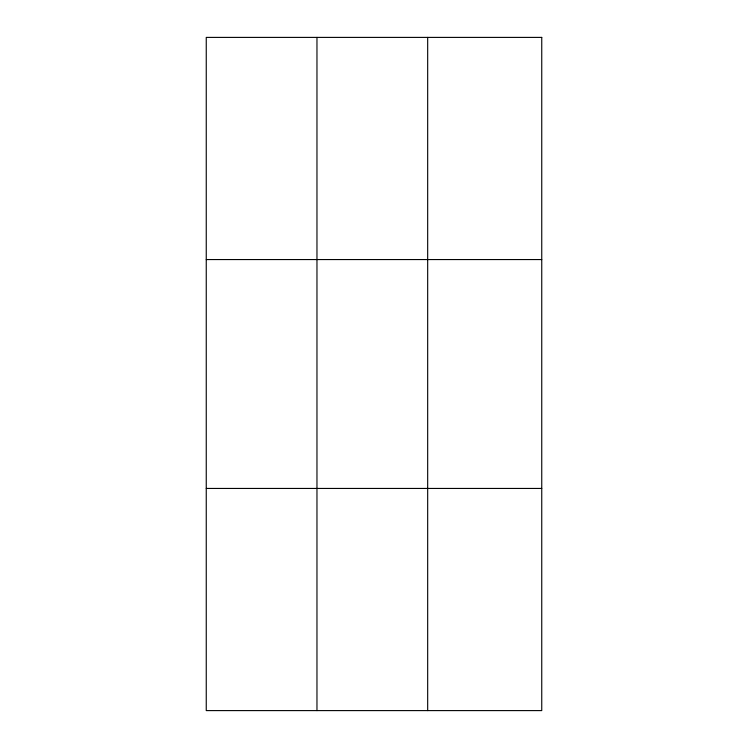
<?xml version="1.0" encoding="UTF-8"?>
<svg xmlns="http://www.w3.org/2000/svg" width="748" height="748" viewBox="0 0 748 748"><rect width="100%" height="100%" fill="white"/><g stroke="black" fill="none" stroke-linecap="round" stroke-linejoin="round"><path stroke-width="1.12" d="M316.965 710.6L316.965 37.4M427.678 710.6L427.678 37.4M206.252 259.556L541.748 259.556M206.252 488.444L541.748 488.444M541.748 37.4L541.748 710.6L206.252 710.6L206.252 37.4L541.748 37.4"/></g></svg>
